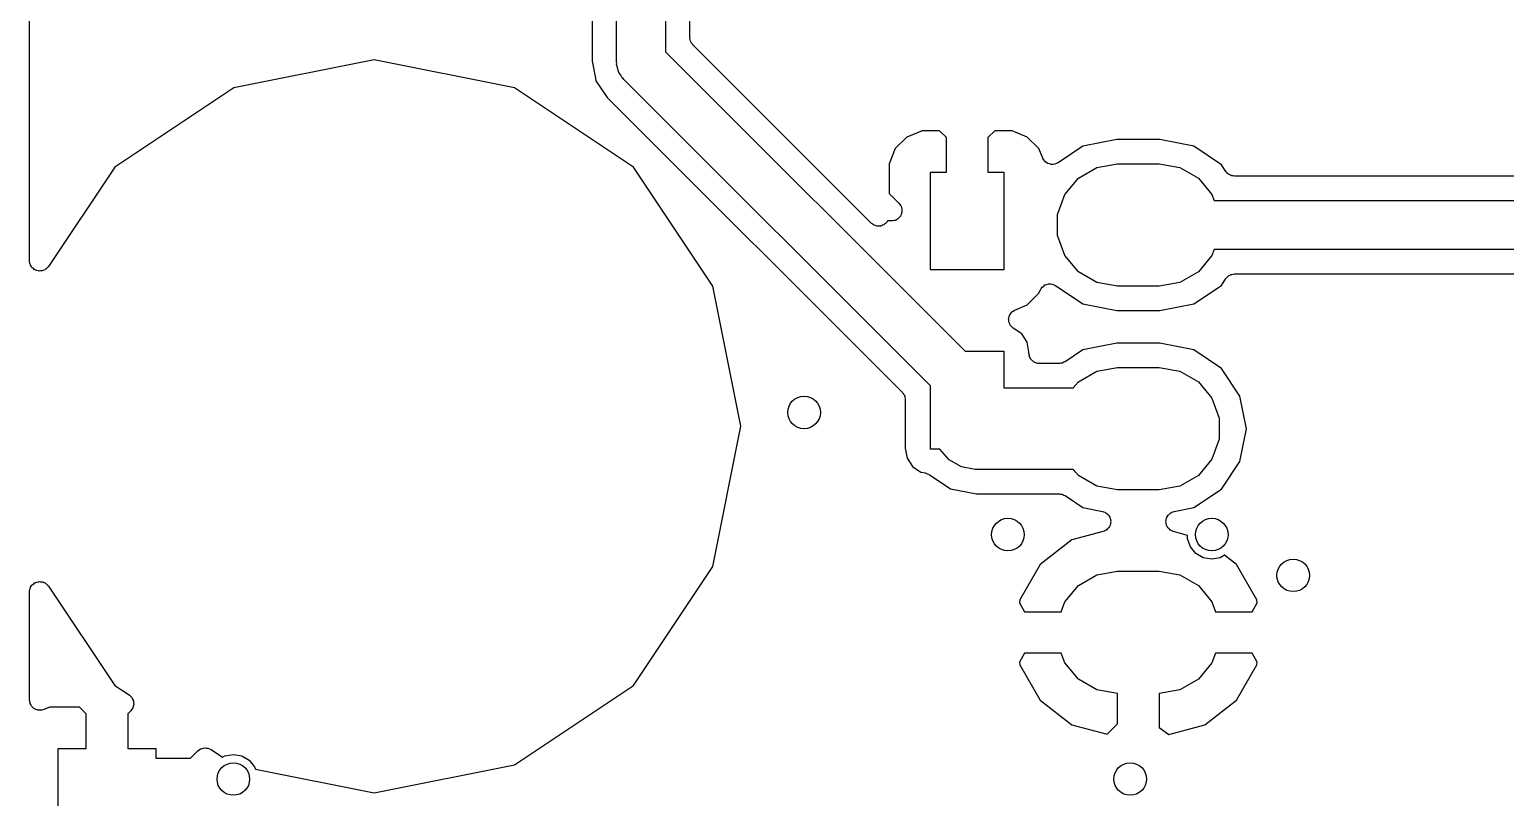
# Model space of a CAD drawing. Extents: x 110.2 to 158.8, y -100 to -70.3.
# Drawn here: x 121.5 to 139.6, y -89.73 to -80.3 of the extents above; entities that cross this region are included whole.
import ezdxf

# ---------------------------------------------------------------- set-up
doc = ezdxf.new("R2010")
doc.units = 0
doc.header["$MEASUREMENT"] = 0
doc.layers.add('BLACK', color=7, linetype='CONTINUOUS')

msp = doc.modelspace()

# ---------------------------------------------------------------- linework, layer by layer
at = {"layer": 'Black'}
for p, q in [((121.5, -83.1377), (121.5, -79.8466)), ((128.7, -80.7), (128.7, -80)), ((129.3, -80), (129.3, -80.5757)), ((129.6, -80.3989), (129.6, -80.0006)), ((128.4, -80.1443), (128.4, -80.6875)), ((129.601, -80.4044), (129.6, -80.3989)), ((129.6, -80.4099), (129.601, -80.4044)), ((129.605, -80.426), (129.6, -80.4099)), ((129.608, -80.4423), (129.605, -80.426)), ((129.61, -80.4471), (129.608, -80.4423)), ((129.612, -80.4525), (129.61, -80.4471)), ((129.621, -80.4661), (129.612, -80.4525)), ((129.63, -80.4805), (129.621, -80.4661)), ((129.634, -80.4841), (129.63, -80.4805)), ((129.637, -80.4887), (129.634, -80.4841)), ((131.825, -82.6767), (129.637, -80.4887)), ((125.727, -80.673), (124.006, -81.0153)), ((127.448, -81.0153), (125.727, -80.673)), ((128.4, -80.6875), (128.441, -80.8956)), ((128.702, -80.713), (128.7, -80.7)), ((128.701, -80.7261), (128.702, -80.713)), ((128.711, -80.764), (128.701, -80.7261)), ((129.3, -80.5757), (132.974, -84.25)), ((128.441, -80.8956), (128.441, -80.8956)), ((128.441, -80.8956), (128.448, -80.9287)), ((128.718, -80.8026), (128.711, -80.764)), ((128.725, -80.814), (128.718, -80.8026)), ((128.728, -80.8268), (128.725, -80.814)), ((128.751, -80.8589), (128.728, -80.8268)), ((128.77, -80.8928), (128.751, -80.8589)), ((128.78, -80.9013), (128.77, -80.8928)), ((128.788, -80.9121), (128.78, -80.9013)), ((132.55, -84.6743), (128.788, -80.9121)), ((124.006, -81.0153), (122.546, -81.9902)), ((128.907, -81.9902), (127.448, -81.0153)), ((128.448, -80.9287), (128.568, -81.1078)), ((128.568, -81.1078), (128.585, -81.1331)), ((128.585, -81.1331), (132.204, -84.753)), ((132.262, -81.6193), (132.119, -81.7622)), ((132.449, -81.542), (132.262, -81.6193)), ((132.662, -81.542), (132.449, -81.542)), ((132.746, -81.6264), (132.662, -81.542)), ((132.746, -82.05), (132.746, -81.6264)), ((133.338, -81.542), (133.254, -81.6264)), ((133.254, -81.6264), (133.254, -82.05)), ((133.551, -81.542), (133.338, -81.542)), ((133.738, -81.6193), (133.551, -81.542)), ((133.881, -81.7622), (133.738, -81.6193)), ((132.119, -81.7622), (132.042, -81.949)), ((133.929, -81.8786), (133.881, -81.7622)), ((134.421, -81.7322), (134.117, -81.9356)), ((134.835, -81.65), (134.421, -81.7322)), ((135.365, -81.65), (134.835, -81.65)), ((135.779, -81.7322), (135.365, -81.65)), ((136.119, -81.9593), (135.779, -81.7322)), ((122.546, -81.9902), (121.733, -83.2083)), ((129.882, -83.4493), (128.907, -81.9902)), ((132.042, -81.949), (132.042, -82.3116)), ((133.93, -81.8798), (133.929, -81.8786)), ((133.93, -81.8812), (133.93, -81.8798)), ((133.941, -81.8984), (133.93, -81.8812)), ((133.953, -81.9158), (133.941, -81.8984)), ((133.954, -81.9167), (133.953, -81.9158)), ((133.954, -81.9179), (133.954, -81.9167)), ((133.971, -81.9301), (133.954, -81.9179)), ((133.988, -81.9427), (133.971, -81.9301)), ((133.989, -81.9431), (133.988, -81.9427)), ((133.99, -81.9439), (133.989, -81.9431)), ((134.01, -81.9497), (133.99, -81.9439)), ((134.03, -81.9559), (134.01, -81.9497)), ((134.031, -81.9559), (134.03, -81.9559)), ((134.032, -81.9563), (134.031, -81.9559)), ((134.053, -81.9549), (134.032, -81.9563)), ((134.074, -81.954), (134.053, -81.9549)), ((134.075, -81.9535), (134.074, -81.954)), ((134.076, -81.9534), (134.075, -81.9535)), ((134.095, -81.9451), (134.076, -81.9534)), ((134.114, -81.9371), (134.095, -81.9451)), ((134.115, -81.9362), (134.114, -81.9371)), ((134.117, -81.9356), (134.115, -81.9362)), ((134.364, -82.1255), (134.59, -81.9952)), ((134.59, -81.9952), (134.846, -81.95)), ((134.846, -81.95), (135.354, -81.95)), ((135.354, -81.95), (135.61, -81.9952)), ((135.61, -81.9952), (135.836, -82.1255)), ((136.175, -82.0436), (136.119, -81.9593)), ((132.55, -83.25), (132.55, -82.05)), ((132.55, -82.05), (132.746, -82.05)), ((133.254, -82.05), (133.45, -82.05)), ((133.45, -82.05), (133.45, -83.25)), ((134.197, -82.325), (134.364, -82.1255)), ((135.836, -82.1255), (136.003, -82.325)), ((136.187, -82.0565), (136.175, -82.0436)), ((136.199, -82.0703), (136.187, -82.0565)), ((136.203, -82.0724), (136.199, -82.0703)), ((136.205, -82.0754), (136.203, -82.0724)), ((136.222, -82.0834), (136.205, -82.0754)), ((136.237, -82.0923), (136.222, -82.0834)), ((136.241, -82.0931), (136.237, -82.0923)), ((136.245, -82.0949), (136.241, -82.0931)), ((136.263, -82.0969), (136.245, -82.0949)), ((136.281, -82.1), (136.263, -82.0969)), ((140.594, -82.1), (136.281, -82.1)), ((132.042, -82.3116), (132.164, -82.4332)), ((134.108, -82.5698), (134.197, -82.325)), ((136.003, -82.325), (136.031, -82.4)), ((132.164, -82.4332), (132.173, -82.4468)), ((132.173, -82.4468), (132.184, -82.4595)), ((132.184, -82.4595), (132.186, -82.4647)), ((132.186, -82.4647), (132.189, -82.4693)), ((132.189, -82.4693), (132.193, -82.4854)), ((132.193, -82.4854), (132.199, -82.5009)), ((132.199, -82.5451), (132.197, -82.5503)), ((132.199, -82.5009), (132.199, -82.5065)), ((132.199, -82.5065), (132.2, -82.5119)), ((132.2, -82.5119), (132.199, -82.5285)), ((132.199, -82.5285), (132.199, -82.5451)), ((136.031, -82.4), (147.776, -82.4)), ((131.839, -82.6862), (131.825, -82.6767)), ((131.851, -82.6969), (131.839, -82.6862)), ((131.857, -82.6988), (131.851, -82.6969)), ((131.861, -82.702), (131.857, -82.6988)), ((131.877, -82.7063), (131.861, -82.702)), ((131.893, -82.7119), (131.877, -82.7063)), ((131.899, -82.7119), (131.893, -82.7119)), ((131.904, -82.7134), (131.899, -82.7119)), ((131.92, -82.7119), (131.904, -82.7134)), ((131.937, -82.7119), (131.92, -82.7119)), ((131.942, -82.71), (131.937, -82.7119)), ((131.948, -82.7095), (131.942, -82.71)), ((131.963, -82.7025), (131.948, -82.7095)), ((131.978, -82.6969), (131.963, -82.7025)), ((131.983, -82.6933), (131.978, -82.6969)), ((131.988, -82.6909), (131.983, -82.6933)), ((132, -82.6792), (131.988, -82.6909)), ((132.012, -82.6685), (132, -82.6792)), ((132.015, -82.6637), (132.012, -82.6685)), ((132.019, -82.6597), (132.015, -82.6637)), ((132.024, -82.65), (132.019, -82.6597)), ((132.074, -82.65), (132.024, -82.65)), ((132.09, -82.6471), (132.074, -82.65)), ((132.107, -82.6457), (132.09, -82.6471)), ((132.112, -82.6433), (132.107, -82.6457)), ((132.117, -82.6423), (132.112, -82.6433)), ((132.132, -82.634), (132.117, -82.6423)), ((132.147, -82.627), (132.132, -82.634)), ((132.151, -82.6231), (132.147, -82.627)), ((132.155, -82.6203), (132.151, -82.6231)), ((132.166, -82.6076), (132.155, -82.6203)), ((132.178, -82.5958), (132.166, -82.6076)), ((132.18, -82.5908), (132.178, -82.5958)), ((132.184, -82.5865), (132.18, -82.5908)), ((132.189, -82.5709), (132.184, -82.5865)), ((132.196, -82.5559), (132.189, -82.5709)), ((132.197, -82.5503), (132.196, -82.5559)), ((134.108, -82.8302), (134.108, -82.5698)), ((134.197, -83.075), (134.108, -82.8302)), ((134.364, -83.2745), (134.197, -83.075)), ((136.003, -83.075), (135.836, -83.2745)), ((136.031, -83), (136.003, -83.075)), ((147.9, -83), (136.031, -83)), ((121.501, -83.1446), (121.5, -83.1377)), ((121.501, -83.1516), (121.501, -83.1446)), ((121.505, -83.1662), (121.501, -83.1516)), ((121.508, -83.1812), (121.505, -83.1662)), ((121.511, -83.1872), (121.508, -83.1812)), ((121.513, -83.1939), (121.511, -83.1872)), ((121.522, -83.2062), (121.513, -83.1939)), ((121.53, -83.2194), (121.522, -83.2062)), ((121.535, -83.2239), (121.53, -83.2194)), ((121.539, -83.2295), (121.535, -83.2239)), ((121.552, -83.2379), (121.539, -83.2295)), ((121.563, -83.2477), (121.552, -83.2379)), ((121.57, -83.2501), (121.563, -83.2477)), ((121.576, -83.254), (121.57, -83.2501)), ((121.591, -83.2576), (121.576, -83.254)), ((121.605, -83.2628), (121.591, -83.2576)), ((121.612, -83.2628), (121.605, -83.2628)), ((121.619, -83.2645), (121.612, -83.2628)), ((121.634, -83.2628), (121.619, -83.2645)), ((121.649, -83.2628), (121.634, -83.2628)), ((121.656, -83.2604), (121.649, -83.2628)), ((121.663, -83.2597), (121.656, -83.2604)), ((121.676, -83.2529), (121.663, -83.2597)), ((121.691, -83.2477), (121.676, -83.2529)), ((121.696, -83.2433), (121.691, -83.2477)), ((121.702, -83.2402), (121.696, -83.2433)), ((121.713, -83.2292), (121.702, -83.2402)), ((121.724, -83.2194), (121.713, -83.2292)), ((121.728, -83.2133), (121.724, -83.2194)), ((121.733, -83.2083), (121.728, -83.2133)), ((133.45, -83.25), (132.55, -83.25)), ((130.224, -85.1705), (129.882, -83.4493)), ((133.922, -83.4605), (133.939, -83.4482)), ((133.939, -83.4482), (133.955, -83.4356)), ((133.955, -83.4356), (133.956, -83.4352)), ((133.956, -83.4352), (133.958, -83.4344)), ((133.958, -83.4344), (133.977, -83.4286)), ((133.977, -83.4286), (133.997, -83.4224)), ((133.997, -83.4224), (133.999, -83.4224)), ((133.999, -83.4224), (134, -83.422)), ((134, -83.422), (134.021, -83.4234)), ((134.021, -83.4234), (134.041, -83.4243)), ((134.041, -83.4243), (134.043, -83.4248)), ((134.043, -83.4248), (134.044, -83.4249)), ((134.044, -83.4249), (134.063, -83.4333)), ((134.063, -83.4333), (134.082, -83.4412)), ((134.082, -83.4412), (134.083, -83.4421)), ((134.083, -83.4421), (134.084, -83.4427)), ((134.084, -83.4427), (134.421, -83.6678)), ((134.59, -83.4048), (134.364, -83.2745)), ((134.846, -83.45), (134.59, -83.4048)), ((135.354, -83.45), (134.846, -83.45)), ((135.61, -83.4048), (135.354, -83.45)), ((135.836, -83.2745), (135.61, -83.4048)), ((135.779, -83.6678), (136.119, -83.4407)), ((136.119, -83.4407), (136.175, -83.3564)), ((136.175, -83.3564), (136.187, -83.3435)), ((136.187, -83.3435), (136.199, -83.3297)), ((136.199, -83.3297), (136.203, -83.3276)), ((136.203, -83.3276), (136.205, -83.3246)), ((136.205, -83.3246), (136.222, -83.3166)), ((136.222, -83.3166), (136.237, -83.3077)), ((136.237, -83.3077), (136.241, -83.3069)), ((136.241, -83.3069), (136.245, -83.3051)), ((136.245, -83.3051), (136.263, -83.3031)), ((136.263, -83.3031), (136.281, -83.3)), ((136.281, -83.3), (147.887, -83.3)), ((133.738, -83.6807), (133.881, -83.5378)), ((133.881, -83.5378), (133.896, -83.4997)), ((133.896, -83.4997), (133.897, -83.4985)), ((133.897, -83.4985), (133.898, -83.4971)), ((133.898, -83.4971), (133.909, -83.4799)), ((133.909, -83.4799), (133.92, -83.4625)), ((133.92, -83.4625), (133.921, -83.4616)), ((133.921, -83.4616), (133.922, -83.4605)), ((133.516, -83.826), (133.52, -83.8079)), ((133.52, -83.8079), (133.522, -83.805)), ((133.522, -83.805), (133.523, -83.8016)), ((133.523, -83.8016), (133.535, -83.7869)), ((133.535, -83.7869), (133.545, -83.7715)), ((133.545, -83.7715), (133.548, -83.7695)), ((133.548, -83.7695), (133.55, -83.7666)), ((133.55, -83.7666), (133.566, -83.7566)), ((133.566, -83.7566), (133.581, -83.7458)), ((133.581, -83.7458), (133.584, -83.7448)), ((133.584, -83.7448), (133.587, -83.7429)), ((133.587, -83.7429), (133.738, -83.6807)), ((134.421, -83.6678), (134.835, -83.75)), ((134.835, -83.75), (135.365, -83.75)), ((135.365, -83.75), (135.779, -83.6678)), ((133.509, -83.8507), (133.51, -83.8472)), ((133.511, -83.8692), (133.509, -83.8507)), ((133.51, -83.8437), (133.516, -83.826)), ((133.51, -83.8472), (133.51, -83.8437)), ((133.512, -83.8878), (133.511, -83.8692)), ((133.513, -83.891), (133.512, -83.8878)), ((133.514, -83.8946), (133.513, -83.891)), ((133.522, -83.9113), (133.514, -83.8946)), ((133.529, -83.9285), (133.522, -83.9113)), ((133.531, -83.9311), (133.529, -83.9285)), ((133.533, -83.9343), (133.531, -83.9311)), ((133.546, -83.9473), (133.533, -83.9343)), ((133.559, -83.961), (133.546, -83.9473)), ((133.562, -83.9627), (133.559, -83.961)), ((133.564, -83.9651), (133.562, -83.9627)), ((133.669, -84.0368), (133.564, -83.9651)), ((133.735, -84.1396), (133.669, -84.0368)), ((133.758, -84.2618), (133.735, -84.1396)), ((134.835, -84.15), (134.421, -84.2322)), ((135.365, -84.15), (134.835, -84.15)), ((135.779, -84.2322), (135.365, -84.15)), ((132.974, -84.25), (133.45, -84.25)), ((133.45, -84.25), (133.45, -84.7)), ((133.758, -84.273), (133.758, -84.2618)), ((133.76, -84.2839), (133.758, -84.273)), ((133.76, -84.2951), (133.76, -84.2839)), ((133.764, -84.3055), (133.76, -84.2951)), ((133.766, -84.3164), (133.764, -84.3055)), ((133.772, -84.3261), (133.766, -84.3164)), ((133.775, -84.3365), (133.772, -84.3261)), ((133.783, -84.345), (133.775, -84.3365)), ((133.788, -84.3546), (133.783, -84.345)), ((133.797, -84.3618), (133.788, -84.3546)), ((134.421, -84.2322), (134.202, -84.3786)), ((136.119, -84.4593), (135.779, -84.2322)), ((133.804, -84.3703), (133.797, -84.3618)), ((133.813, -84.3758), (133.804, -84.3703)), ((133.822, -84.383), (133.813, -84.3758)), ((133.832, -84.3868), (133.822, -84.383)), ((133.842, -84.3923), (133.832, -84.3868)), ((133.853, -84.3943), (133.842, -84.3923)), ((133.863, -84.3981), (133.853, -84.3943)), ((133.874, -84.3981), (133.863, -84.3981)), ((133.885, -84.4), (133.874, -84.3981)), ((134.132, -84.4), (133.885, -84.4)), ((134.147, -84.3974), (134.132, -84.4)), ((134.162, -84.3964), (134.147, -84.3974)), ((134.168, -84.3936), (134.162, -84.3964)), ((134.175, -84.3923), (134.168, -84.3936)), ((134.188, -84.3847), (134.175, -84.3923)), ((134.202, -84.3786), (134.188, -84.3847)), ((134.364, -84.6255), (134.59, -84.4952)), ((134.59, -84.4952), (134.846, -84.45)), ((134.846, -84.45), (135.354, -84.45)), ((135.354, -84.45), (135.61, -84.4952)), ((135.61, -84.4952), (135.836, -84.6255)), ((136.346, -84.7991), (136.119, -84.4593)), ((132.55, -85.45), (132.55, -84.6743)), ((133.45, -84.7), (134.302, -84.7)), ((134.302, -84.7), (134.364, -84.6255)), ((135.836, -84.6255), (136.003, -84.825)), ((132.204, -84.753), (132.208, -84.7575)), ((132.208, -84.7575), (132.212, -84.7611)), ((132.212, -84.7611), (132.22, -84.7755)), ((132.22, -84.7755), (132.23, -84.7891)), ((132.23, -84.7891), (132.231, -84.7945)), ((132.231, -84.7945), (132.234, -84.7993)), ((132.234, -84.7993), (132.237, -84.8157)), ((132.237, -84.8157), (132.241, -84.8317)), ((132.241, -84.8317), (132.241, -84.8373)), ((132.241, -84.8373), (132.242, -84.8428)), ((132.242, -84.8428), (132.242, -85.4382)), ((136.003, -84.825), (136.092, -85.0698)), ((136.425, -85.2), (136.346, -84.7991)), ((136.092, -85.0698), (136.092, -85.3302)), ((129.882, -86.8916), (130.224, -85.1705)), ((136.346, -85.6009), (136.425, -85.2)), ((132.242, -85.4382), (132.265, -85.5604)), ((136.092, -85.3302), (136.003, -85.575)), ((132.265, -85.5604), (132.331, -85.6632)), ((132.667, -85.45), (132.55, -85.45)), ((132.779, -85.583), (132.667, -85.45)), ((132.929, -85.6698), (132.779, -85.583)), ((136.003, -85.575), (135.836, -85.7745)), ((136.119, -85.9407), (136.346, -85.6009)), ((132.331, -85.6632), (132.431, -85.7317)), ((132.431, -85.7317), (132.488, -85.7432)), ((132.488, -85.7432), (132.49, -85.7442)), ((132.49, -85.7442), (132.493, -85.7443)), ((132.493, -85.7443), (132.511, -85.7522)), ((132.511, -85.7522), (132.529, -85.7594)), ((132.529, -85.7594), (132.531, -85.7611)), ((132.531, -85.7611), (132.533, -85.7621)), ((132.533, -85.7621), (132.795, -85.9368)), ((133.1, -85.7), (132.929, -85.6698)), ((134.302, -85.7), (133.1, -85.7)), ((134.364, -85.7745), (134.302, -85.7)), ((134.59, -85.9048), (134.364, -85.7745)), ((135.836, -85.7745), (135.61, -85.9048)), ((132.795, -85.9368), (133.113, -86)), ((134.846, -85.95), (134.59, -85.9048)), ((135.354, -85.95), (134.846, -85.95)), ((135.61, -85.9048), (135.354, -85.95)), ((135.779, -86.1678), (136.119, -85.9407)), ((133.113, -86), (134.132, -86)), ((134.132, -86), (134.147, -86.0026)), ((134.147, -86.0026), (134.162, -86.0036)), ((134.162, -86.0036), (134.168, -86.0064)), ((134.168, -86.0064), (134.175, -86.0077)), ((134.175, -86.0077), (134.188, -86.0153)), ((134.188, -86.0153), (134.202, -86.0214)), ((134.202, -86.0214), (134.421, -86.1678)), ((134.421, -86.1678), (134.659, -86.2151)), ((135.541, -86.2151), (135.779, -86.1678)), ((134.659, -86.2151), (134.673, -86.2206)), ((134.673, -86.2206), (134.688, -86.2244)), ((134.688, -86.2244), (134.694, -86.2285)), ((134.694, -86.2285), (134.7, -86.2311)), ((134.7, -86.2311), (134.712, -86.241)), ((134.712, -86.241), (134.724, -86.2496)), ((134.724, -86.2496), (134.728, -86.2555)), ((134.728, -86.2555), (134.734, -86.2602)), ((134.734, -86.2602), (134.741, -86.2734)), ((134.741, -86.2734), (134.749, -86.2856)), ((134.749, -86.2856), (134.751, -86.2926)), ((134.751, -86.2926), (134.755, -86.2989)), ((134.755, -86.2989), (134.757, -86.3137)), ((134.757, -86.3137), (134.761, -86.3282)), ((134.761, -86.3425), (134.759, -86.3572)), ((134.761, -86.3282), (134.76, -86.3354)), ((134.76, -86.3354), (134.761, -86.3425)), ((135.439, -86.3282), (135.443, -86.3137)), ((135.44, -86.3354), (135.439, -86.3282)), ((135.439, -86.3425), (135.44, -86.3354)), ((135.441, -86.3572), (135.439, -86.3425)), ((135.443, -86.3137), (135.445, -86.2989)), ((135.445, -86.2989), (135.449, -86.2926)), ((135.449, -86.2926), (135.451, -86.2856)), ((135.451, -86.2856), (135.459, -86.2734)), ((135.459, -86.2734), (135.466, -86.2602)), ((135.466, -86.2602), (135.472, -86.2555)), ((135.472, -86.2555), (135.476, -86.2496)), ((135.476, -86.2496), (135.488, -86.241)), ((135.488, -86.241), (135.5, -86.2311)), ((135.5, -86.2311), (135.506, -86.2285)), ((135.506, -86.2285), (135.512, -86.2244)), ((135.512, -86.2244), (135.527, -86.2206)), ((135.527, -86.2206), (135.541, -86.2151)), ((134.668, -86.4623), (134.286, -86.566)), ((134.681, -86.4559), (134.668, -86.4623)), ((134.696, -86.451), (134.681, -86.4559)), ((134.701, -86.4465), (134.696, -86.451)), ((134.708, -86.4435), (134.701, -86.4465)), ((134.718, -86.4328), (134.708, -86.4435)), ((134.73, -86.4234), (134.718, -86.4328)), ((134.734, -86.4173), (134.73, -86.4234)), ((134.739, -86.4122), (134.734, -86.4173)), ((134.745, -86.3986), (134.739, -86.4122)), ((134.753, -86.3857), (134.745, -86.3986)), ((134.754, -86.3787), (134.753, -86.3857)), ((134.757, -86.3722), (134.754, -86.3787)), ((134.759, -86.3572), (134.757, -86.3722)), ((135.443, -86.3722), (135.441, -86.3572)), ((135.446, -86.3787), (135.443, -86.3722)), ((135.447, -86.3857), (135.446, -86.3787)), ((135.455, -86.3986), (135.447, -86.3857)), ((135.461, -86.4122), (135.455, -86.3986)), ((135.466, -86.4173), (135.461, -86.4122)), ((135.47, -86.4234), (135.466, -86.4173)), ((135.482, -86.4328), (135.47, -86.4234)), ((135.492, -86.4435), (135.482, -86.4328)), ((135.499, -86.4465), (135.492, -86.4435)), ((135.504, -86.451), (135.499, -86.4465)), ((135.519, -86.4559), (135.504, -86.451)), ((135.532, -86.4623), (135.519, -86.4559)), ((135.703, -86.5088), (135.532, -86.4623)), ((135.703, -86.5523), (135.703, -86.5088)), ((134.286, -86.566), (133.895, -86.8682)), ((135.739, -86.6506), (135.703, -86.5523)), ((135.806, -86.7307), (135.739, -86.6506)), ((129.161, -87.9706), (129.882, -86.8916)), ((133.895, -86.8682), (133.648, -87.3)), ((135.897, -86.783), (135.806, -86.7307)), ((136, -86.8011), (135.897, -86.783)), ((136.103, -86.783), (136, -86.8011)), ((136.156, -86.7526), (136.103, -86.783)), ((136.305, -86.8681), (136.156, -86.7526)), ((136.552, -87.3), (136.305, -86.8681)), ((134.364, -87.1255), (134.59, -86.9952)), ((134.59, -86.9952), (134.846, -86.95)), ((134.846, -86.95), (135.354, -86.95)), ((135.354, -86.95), (135.61, -86.9952)), ((135.61, -86.9952), (135.836, -87.1255)), ((121.5, -87.2032), (121.501, -87.1963)), ((121.5, -88.5301), (121.5, -87.2032)), ((121.501, -87.1894), (121.505, -87.1747)), ((121.501, -87.1963), (121.501, -87.1894)), ((121.505, -87.1747), (121.508, -87.1598)), ((121.508, -87.1598), (121.511, -87.1537)), ((121.511, -87.1537), (121.513, -87.147)), ((121.513, -87.147), (121.522, -87.1347)), ((121.522, -87.1347), (121.53, -87.1216)), ((121.53, -87.1216), (121.535, -87.1171)), ((121.535, -87.1171), (121.539, -87.1114)), ((121.539, -87.1114), (121.552, -87.103)), ((121.552, -87.103), (121.563, -87.0932)), ((121.563, -87.0932), (121.57, -87.0908)), ((121.57, -87.0908), (121.576, -87.0869)), ((121.576, -87.0869), (121.591, -87.0833)), ((121.591, -87.0833), (121.605, -87.0781)), ((121.605, -87.0781), (121.612, -87.0781)), ((121.612, -87.0781), (121.619, -87.0765)), ((121.619, -87.0765), (121.634, -87.0781)), ((121.634, -87.0781), (121.649, -87.0781)), ((121.649, -87.0781), (121.656, -87.0805)), ((121.656, -87.0805), (121.663, -87.0813)), ((121.663, -87.0813), (121.676, -87.088)), ((121.676, -87.088), (121.691, -87.0932)), ((121.691, -87.0932), (121.696, -87.0977)), ((121.696, -87.0977), (121.702, -87.1008)), ((121.702, -87.1008), (121.713, -87.1118)), ((121.713, -87.1118), (121.724, -87.1216)), ((121.724, -87.1216), (121.728, -87.1276)), ((121.728, -87.1276), (121.733, -87.1326)), ((121.733, -87.1326), (122.546, -88.3507)), ((134.197, -87.325), (134.364, -87.1255)), ((135.836, -87.1255), (136.003, -87.325)), ((133.648, -87.3), (133.641, -87.336)), ((133.641, -87.336), (133.704, -87.446)), ((134.153, -87.446), (134.197, -87.325)), ((136.003, -87.325), (136.047, -87.446)), ((136.496, -87.446), (136.559, -87.336)), ((136.559, -87.336), (136.552, -87.3)), ((133.704, -87.446), (134.153, -87.446)), ((136.047, -87.446), (136.496, -87.446)), ((128.907, -88.3507), (129.161, -87.9706)), ((129.161, -87.9706), (129.161, -87.9706)), ((133.704, -87.954), (133.641, -88.064)), ((134.153, -87.954), (133.704, -87.954)), ((134.197, -88.075), (134.153, -87.954)), ((136.047, -87.954), (136.003, -88.075)), ((136.496, -87.954), (136.047, -87.954)), ((136.559, -88.064), (136.496, -87.954)), ((133.641, -88.064), (133.648, -88.1)), ((133.648, -88.1), (133.895, -88.5318)), ((134.364, -88.2745), (134.197, -88.075)), ((136.003, -88.075), (135.836, -88.2745)), ((136.305, -88.5318), (136.552, -88.1)), ((136.552, -88.1), (136.559, -88.064)), ((134.59, -88.4048), (134.364, -88.2745)), ((135.836, -88.2745), (135.61, -88.4048)), ((122.546, -88.3507), (122.722, -88.4683)), ((122.722, -88.4683), (122.723, -88.4692)), ((122.723, -88.4692), (122.725, -88.4698)), ((122.725, -88.4698), (122.739, -88.4845)), ((122.739, -88.4845), (122.754, -88.4988)), ((122.754, -88.4988), (122.755, -88.5)), ((122.755, -88.5), (122.756, -88.501)), ((122.756, -88.501), (122.765, -88.5198)), ((122.765, -88.5198), (122.774, -88.5383)), ((127.448, -89.3256), (128.907, -88.3507)), ((134.846, -88.45), (134.59, -88.4048)), ((134.846, -88.8212), (134.846, -88.45)), ((135.61, -88.4048), (135.354, -88.45)), ((135.354, -88.45), (135.354, -88.8676)), ((121.502, -88.5437), (121.5, -88.5301)), ((121.503, -88.5575), (121.502, -88.5437)), ((121.506, -88.5653), (121.503, -88.5575)), ((121.508, -88.5735), (121.506, -88.5653)), ((121.515, -88.5855), (121.508, -88.5735)), ((121.52, -88.5983), (121.515, -88.5855)), ((121.526, -88.6044), (121.52, -88.5983)), ((121.53, -88.6117), (121.526, -88.6044)), ((121.54, -88.6206), (121.53, -88.6117)), ((121.55, -88.6308), (121.54, -88.6206)), ((121.557, -88.6347), (121.55, -88.6308)), ((121.563, -88.64), (121.557, -88.6347)), ((121.577, -88.6448), (121.563, -88.64)), ((121.589, -88.6512), (121.577, -88.6448)), ((121.597, -88.6523), (121.589, -88.6512)), ((121.605, -88.6551), (121.597, -88.6523)), ((121.619, -88.6551), (121.605, -88.6551)), ((121.633, -88.6569), (121.619, -88.6551)), ((121.641, -88.6551), (121.633, -88.6569)), ((121.649, -88.6551), (121.641, -88.6551)), ((121.662, -88.6504), (121.649, -88.6551)), ((121.676, -88.6474), (121.662, -88.6504)), ((121.749, -88.617), (121.676, -88.6474)), ((122.112, -88.617), (121.749, -88.617)), ((122.196, -88.7014), (122.112, -88.617)), ((122.196, -89.125), (122.196, -88.7014)), ((122.742, -88.6637), (122.704, -88.7014)), ((122.704, -88.7014), (122.704, -89.125)), ((122.744, -88.6617), (122.742, -88.6625)), ((122.742, -88.6625), (122.742, -88.6637)), ((122.755, -88.6445), (122.744, -88.6617)), ((122.767, -88.6275), (122.755, -88.6445)), ((122.768, -88.625), (122.767, -88.6262)), ((122.767, -88.6262), (122.767, -88.6275)), ((122.773, -88.605), (122.768, -88.625)), ((122.778, -88.5849), (122.773, -88.605)), ((122.774, -88.5383), (122.774, -88.5397)), ((122.774, -88.5397), (122.775, -88.541)), ((122.775, -88.541), (122.776, -88.5616)), ((122.776, -88.5616), (122.779, -88.5822)), ((122.779, -88.5822), (122.778, -88.5835)), ((122.778, -88.5835), (122.778, -88.5849)), ((133.895, -88.5318), (134.286, -88.834)), ((135.914, -88.834), (136.305, -88.5318)), ((134.286, -88.834), (134.716, -88.9509)), ((134.716, -88.9509), (134.846, -88.8212)), ((135.354, -88.8676), (135.472, -88.9541)), ((135.472, -88.9541), (135.914, -88.834)), ((121.85, -89.875), (121.85, -89.125)), ((121.85, -89.125), (122.196, -89.125)), ((122.704, -89.125), (123.05, -89.125)), ((123.05, -89.125), (123.05, -89.246)), ((123.05, -89.246), (123.474, -89.246)), ((123.474, -89.246), (123.565, -89.1544)), ((123.565, -89.1544), (123.582, -89.1425)), ((123.582, -89.1425), (123.599, -89.1303)), ((123.599, -89.1303), (123.6, -89.1299)), ((123.6, -89.1299), (123.601, -89.1291)), ((123.601, -89.1291), (123.621, -89.1237)), ((123.621, -89.1237), (123.641, -89.1179)), ((123.641, -89.1179), (123.643, -89.118)), ((123.643, -89.118), (123.644, -89.1177)), ((123.644, -89.1177), (123.665, -89.1195)), ((123.665, -89.1195), (123.685, -89.1208)), ((123.685, -89.1208), (123.687, -89.1214)), ((123.687, -89.1214), (123.688, -89.1215)), ((123.688, -89.1215), (123.707, -89.1302)), ((123.707, -89.1302), (123.726, -89.1386)), ((123.726, -89.1386), (123.868, -89.2337)), ((123.868, -89.2337), (123.897, -89.217)), ((123.897, -89.217), (124, -89.1989)), ((124, -89.1989), (124.103, -89.217)), ((124.103, -89.217), (124.194, -89.2693)), ((124.194, -89.2693), (124.261, -89.3494)), ((124.261, -89.3494), (124.271, -89.3785)), ((124.271, -89.3785), (125.727, -89.668)), ((125.727, -89.668), (127.448, -89.3256))]:
    msp.add_line(p, q, dxfattribs=at)
for centre in [(131, -85), (133.5, -86.5), (136, -86.5), (137, -87), (124, -89.5), (135, -89.5)]:
    msp.add_circle(centre, 0.2, dxfattribs=at)

doc.saveas('drawing.dxf')
